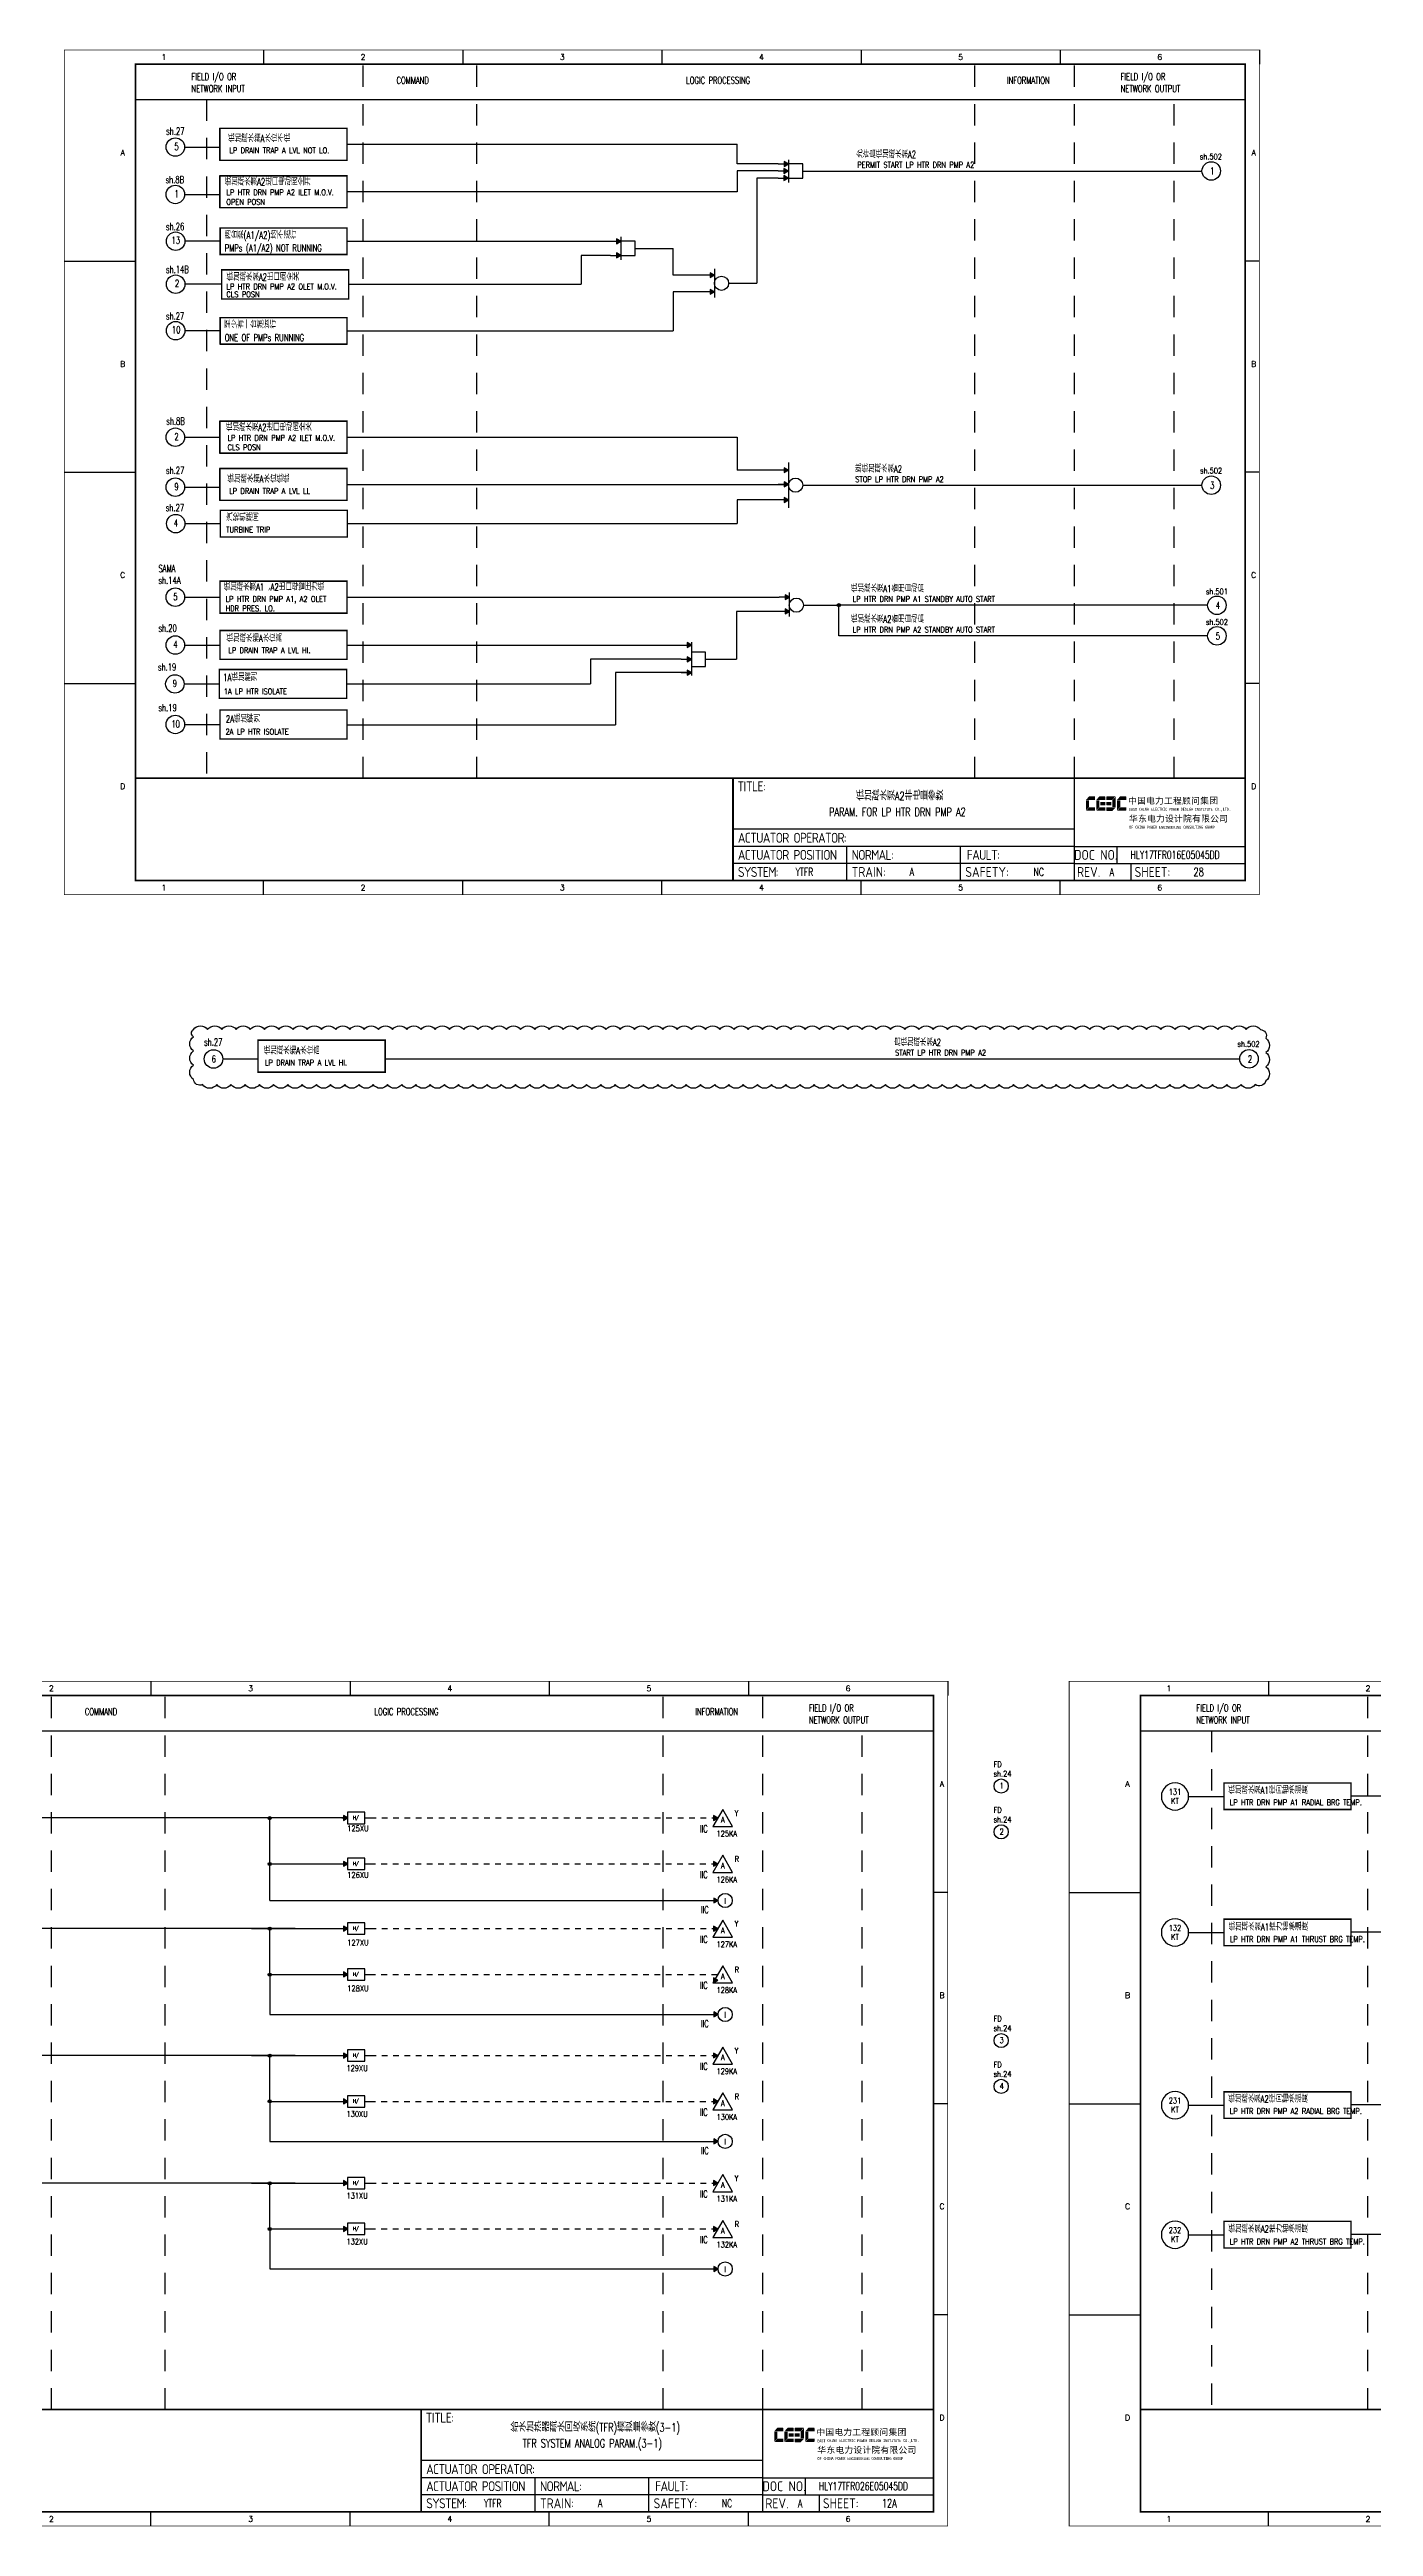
# Model space of a CAD drawing. Header units: millimetres. Extents: x 5560 to 16471, y 4607 to 8234.
# Drawn here: x 10248 to 10714, y 6202 to 7073 of the extents above; entities that cross this region are included whole.
import ezdxf
from ezdxf.enums import TextEntityAlignment as Align

# ---------------------------------------------------------------- set-up
doc = ezdxf.new("R2010")
doc.units = ezdxf.units.MM
for name, pattern in [('D2', [6, 2, -2, 2]), ('DASHED', [0.75, 0.5, -0.25]), ('JIS_02_0.7', [1.35, 0.75, -0.6])]:
    doc.linetypes.add(name, pattern=pattern)
for name, color, linetype in [('BLOCK', 7, 'Continuous'), ('BORDER', 1, 'Continuous'), ('INSTRUMENT', 4, 'Continuous'), ('MLINE', 6, 'Continuous'), ('TITLE', 1, 'Continuous'), ('TK', 7, 'Continuous'), ('图框_外框线', 7, 'Continuous'), ('图框_标题栏文字', 6, 'Continuous')]:
    doc.layers.add(name, color=color, linetype=linetype)
doc.styles.add('DANIEL', font='COMPLEX', dxfattribs={"width": 0.7, "bigfont": 'GVFS'})
doc.styles.add('ecepdi', font='simhei.ttf', dxfattribs={"width": 0.9})
doc.styles.get("Standard").update_dxf_attribs({"font": 'romans.shx', "width": 0.7, "bigfont": '@0hztxta.shx'})
doc.styles.add('工程字', font='gbenor.shx', dxfattribs={"bigfont": 'gbcbig.shx'})

# ---------------------------------------------------------------- blocks, each defined once
blk = doc.blocks.new('大于')
at = {"layer": 'BORDER'}
blk.add_hatch(color=256, dxfattribs=at).paths.add_polyline_path([(2178.99, 3748.47), (2177.49, 3749.34), (2177.49, 3747.6)])
for p, q in [((2176.99, 3748.47), (2178.99, 3748.47)), ((2184.99, 3748.47), (2186.99, 3748.47))]:
    blk.add_line(p, q, dxfattribs=at)
for points in [[(2178.99, 3748.47), (2177.49, 3749.34), (2177.49, 3747.6)], [(2184.99, 3750.47), (2178.99, 3750.47), (2178.99, 3746.47), (2184.99, 3746.47)]]:
    blk.add_lwpolyline(points, close=True, dxfattribs=at)
at = {"layer": 'BORDER', "style": 'DANIEL', "width": 0.8}
blk.add_text('H/', height=1.2, dxfattribs=at).set_placement((2181.94, 3748.51), align=Align.MIDDLE)
blk = doc.blocks.new('INS00')
at = {"layer": 'INSTRUMENT', "color": 0}
blk.add_lwpolyline([(6, 0, 1), (-6, 0, 1)], format="xyb", close=True, dxfattribs=at)
at = {"layer": 'INSTRUMENT', "flags": 1}
for tag, p in [('INSNAM', (0, 9)), ('INSDGN', (0, -9)), ('INSSUP', (0, -15)), ('INSMAN', (0, -18)), ('INSREM', (0, -21)), ('INSTYP', (0, -12))]:
    blk.add_attdef(tag, text='', height=3, dxfattribs=at).set_placement(p, align=Align.TOP_CENTER)
at = {"layer": 'INSTRUMENT', "width": 0.7}
for tag, p in [('INSIDE', (0, 2)), ('INSSYS', (0, -2))]:
    blk.add_attdef(tag, text='', height=2.5, dxfattribs=at).set_placement(p, align=Align.MIDDLE)
for tag, p in [('INSHH', (6, 3.5)), ('INSL', (6, -3)), ('INSLL', (6, -6))]:
    blk.add_attdef(tag, p, '', height=2.5, dxfattribs=at)
at = {"layer": 'INSTRUMENT', "linetype": 'DASHED', "width": 0.7}
blk.add_attdef('INSH', (6, 0.5), '', height=2.5, dxfattribs=at)
blk = doc.blocks.new('A$C32746FDE')
at = {"layer": 'BORDER'}
for points in [[(-7, 2.83), (-8.5, 3.7), (-8.5, 1.97)], [(-7, -2.17), (-8.5, -1.3), (-8.5, -3.03)]]:
    blk.add_hatch(color=256, dxfattribs=at).paths.add_polyline_path(points)
for p, q in [((-7, 2.83), (-10.59, 2.83)), ((-7, 4.44), (-7, -3.92)), ((-2, 0), (0, 0)), ((-7, -2.17), (-10.59, -2.17))]:
    blk.add_line(p, q, dxfattribs=at)
for points in [[(-7, 2.83), (-8.5, 3.7), (-8.5, 1.97)], [(-7, -2.17), (-8.5, -1.3), (-8.5, -3.03)]]:
    blk.add_lwpolyline(points, close=True, dxfattribs=at)
blk.add_circle((-4.5, 0), 2.5, dxfattribs=at)
blk = doc.blocks.new('A$C1E0003F3')
h = blk.add_hatch(color=152)
edge = h.paths.add_edge_path()
edge.add_ellipse((5.15, 4.41), major_axis=(0, 0.211), ratio=0.769231, start_angle=-90, end_angle=0)
edge.add_line((5.15, 4.62), (3.22, 4.62))
edge.add_line((3.22, 4.62), (2.09, 3.35))
edge.add_line((2.09, 3.35), (5.32, 3.35))
edge.add_line((5.32, 3.35), (5.32, 4.41))
h.paths.add_polyline_path([(3.22, 3.23), (2.09, 3.23), (2.09, -0.36), (3.22, 0.91)])
edge = h.paths.add_edge_path()
edge.add_line((5.32, 0.81), (3.27, 0.81))
edge.add_line((3.27, 0.81), (2.13, -0.46))
edge.add_line((2.13, -0.46), (5.15, -0.46))
edge.add_ellipse((5.15, -0.25), major_axis=(0, 0.211), ratio=0.769231, start_angle=180, end_angle=270)
edge.add_line((5.32, -0.25), (5.32, 0.81))
h = blk.add_hatch(color=152)
edge = h.paths.add_edge_path()
edge.add_ellipse((8.78, 4.41), major_axis=(0, 0.211), ratio=0.769231, start_angle=-90, end_angle=0)
edge.add_line((8.78, 4.62), (6.84, 4.62))
edge.add_line((6.84, 4.62), (5.71, 3.35))
edge.add_line((5.71, 3.35), (8.94, 3.35))
edge.add_line((8.94, 3.35), (8.94, 4.41))
h.paths.add_polyline_path([(6.84, 3.23), (5.71, 3.23), (5.71, -0.36), (6.84, 0.91)])
edge = h.paths.add_edge_path()
edge.add_ellipse((8.78, 2.49), major_axis=(0, 0.211), ratio=0.769231, start_angle=-90, end_angle=0)
edge.add_line((8.78, 2.7), (7.22, 2.7))
edge.add_line((7.22, 2.7), (7.22, 1.44))
edge.add_line((7.22, 1.44), (8.78, 1.44))
edge.add_ellipse((8.78, 1.65), major_axis=(0, 0.211), ratio=0.769231, start_angle=180, end_angle=270)
edge.add_line((8.94, 1.65), (8.94, 2.49))
edge = h.paths.add_edge_path()
edge.add_line((8.94, 0.81), (6.89, 0.81))
edge.add_line((6.89, 0.81), (5.75, -0.46))
edge.add_line((5.75, -0.46), (8.78, -0.46))
edge.add_ellipse((8.78, -0.25), major_axis=(0, 0.211), ratio=0.769231, start_angle=180, end_angle=270)
edge.add_line((8.94, -0.25), (8.94, 0.81))
h = blk.add_hatch(color=1)
edge = h.paths.add_edge_path()
edge.add_line((12.48, 4.62), (9.46, 4.62))
edge.add_ellipse((9.46, 4.41), major_axis=(0, 0.211), ratio=0.769231, start_angle=0, end_angle=90)
edge.add_line((9.3, 4.41), (9.3, 3.35))
edge.add_line((9.3, 3.35), (11.35, 3.35))
edge.add_line((11.35, 3.35), (12.48, 4.62))
h.paths.add_polyline_path([(12.57, 4.56), (11.38, 3.23), (11.38, 0.93), (12.57, 0.93)])
edge = h.paths.add_edge_path()
edge.add_line((11.03, 2.7), (9.46, 2.7))
edge.add_ellipse((9.46, 2.49), major_axis=(0, 0.211), ratio=0.769231, start_angle=0, end_angle=90)
edge.add_line((9.3, 2.49), (9.3, 1.65))
edge.add_ellipse((9.46, 1.65), major_axis=(0, 0.211), ratio=0.769231, start_angle=90, end_angle=180)
edge.add_line((9.46, 1.44), (11.03, 1.44))
edge.add_line((11.03, 1.44), (11.03, 2.7))
h = blk.add_hatch(color=1)
edge = h.paths.add_edge_path()
edge.add_line((12.58, 0.79), (9.3, 0.79))
edge.add_line((9.3, 0.79), (9.3, -0.27))
edge.add_ellipse((9.46, -0.27), major_axis=(0, 0.211), ratio=0.769231, start_angle=90, end_angle=180)
edge.add_line((9.46, -0.48), (11.43, -0.48))
edge.add_line((11.43, -0.48), (12.58, 0.79))
h = blk.add_hatch(color=152)
edge = h.paths.add_edge_path()
edge.add_ellipse((16.11, 4.41), major_axis=(0, 0.211), ratio=0.769231, start_angle=-90, end_angle=0)
edge.add_line((16.11, 4.62), (14.14, 4.62))
edge.add_line((14.14, 4.62), (13, 3.35))
edge.add_line((13, 3.35), (16.27, 3.35))
edge.add_line((16.27, 3.35), (16.27, 4.41))
h.paths.add_polyline_path([(14.14, 3.23), (13, 3.23), (13, -0.36), (14.14, 0.91)])
edge = h.paths.add_edge_path()
edge.add_line((16.27, 0.81), (14.18, 0.81))
edge.add_line((14.18, 0.81), (13.04, -0.46))
edge.add_line((13.04, -0.46), (16.03, -0.46))
edge.add_ellipse((16.03, -0.15), major_axis=(0, 0.316), ratio=0.769231, start_angle=180, end_angle=270)
edge.add_line((16.27, -0.15), (16.27, 0.81))
at = {"layer": 'TITLE', "color": 7, "style": 'ecepdi'}
for s, p in [('中', (16.92, 1.94)), ('国', (20.09, 2)), ('电', (23.25, 1.99)), ('力', (26.39, 1.96)), ('工', (29.53, 1.95)), ('程', (32.71, 1.98)), ('顾', (35.9, 1.98)), ('问', (39.09, 1.94)), ('集', (42.26, 1.98)), ('团', (45.42, 2.01)), ('华', (17.24, -4.31)), ('东', (20.45, -4.29)), ('电', (23.62, -4.35)), ('力', (26.75, -4.32)), ('设', (29.92, -4.3)), ('计', (33.05, -4.31)), ('院', (36.26, -4.29)), ('有', (39.41, -4.29)), ('限', (42.57, -4.32)), ('公', (45.78, -4.38)), ('司', (48.91, -4.35))]:
    blk.add_text(s, height=2.2, dxfattribs=at).set_placement(p)
at = {"layer": 'TITLE', "color": 7, "style": 'ecepdi', "width": 0.975}
for s, p in [('E', (17.58, 0.02)), ('A', (18.29, 0.03)), ('S', (19, 0.03)), ('T', (19.7, 0.03)), ('C', (21.1, 0.09)), ('H', (21.77, 0.09)), ('I', (22.46, 0.09)), ('N', (23.17, 0.1)), ('A', (23.86, 0.1)), ('E', (25.35, 0.09)), ('L', (26.05, 0.11)), ('E', (26.76, 0.1)), ('C', (27.46, 0.12)), ('T', (28.18, 0.11)), ('R', (28.87, 0.1)), ('I', (29.57, 0.11)), ('C', (30.28, 0.1)), ('P', (31.64, 0.09)), ('O', (32.32, 0.08)), ('W', (33.03, 0.08)), ('E', (33.72, 0.08)), ('R', (34.42, 0.09)), ('D', (35.81, 0.1)), ('E', (36.52, 0.1)), ('S', (37.2, 0.1)), ('I', (37.91, 0.09)), ('G', (38.68, 0.11)), ('N', (39.38, 0.09)), ('I', (40.72, 0.07)), ('N', (41.43, 0.08)), ('S', (42.14, 0.08)), ('T', (42.83, 0.08)), ('I', (43.52, 0.09)), ('T', (44.22, 0.07)), ('U', (44.93, 0.07)), ('T', (45.63, 0.08)), ('E', (46.34, 0.09)), ('C', (47.76, 0.11)), ('O', (48.48, 0.1)), ('L', (50.56, 0.1)), ('T', (51.27, 0.1)), ('D', (51.96, 0.1)), ('O', (17.67, -6.18)), ('OF', (18.01, -6.2)), ('F', (18.37, -6.2)), ('C', (19.8, -6.19)), ('H', (20.47, -6.19)), ('I', (21.15, -6.19)), ('N', (21.87, -6.18)), ('A', (22.56, -6.18)), ('P', (23.98, -6.2)), ('O', (24.66, -6.21)), ('W', (25.36, -6.21)), ('E', (26.06, -6.21)), ('R', (26.75, -6.2)), ('E', (28.19, -6.24)), ('N', (28.91, -6.27)), ('G', (29.62, -6.26)), ('I', (30.32, -6.27)), ('N', (31.02, -6.27)), ('E', (31.7, -6.28)), ('E', (32.41, -6.27)), ('R', (33.1, -6.24)), ('I', (33.81, -6.24)), ('N', (34.51, -6.26)), ('G', (35.2, -6.24)), ('C', (36.61, -6.19)), ('O', (37.3, -6.21)), ('N', (38, -6.2)), ('S', (38.71, -6.21)), ('U', (39.41, -6.18)), ('L', (40.11, -6.18)), ('T', (40.81, -6.19)), ('I', (41.51, -6.21)), ('N', (42.2, -6.21)), ('G', (42.91, -6.17)), ('G', (44.29, -6.2)), ('R', (45, -6.21)), ('O', (45.69, -6.22)), ('U', (46.39, -6.2)), ('P', (47.1, -6.23)), ('.', (49.23, 0.1)), (',', (49.87, 0.1)), ('.', (52.72, 0.11))]:
    blk.add_text(s, height=1, dxfattribs=at).set_placement(p, align=Align.MIDDLE_CENTER)
blk = doc.blocks.new('A$C57484896')
for p, q in [((70, 297), (70, 292)), ((140, 297), (140, 292)), ((210, 297), (210, 292)), ((280, 297), (280, 292)), ((350, 297), (350, 292)), ((420, 297), (420, 292)), ((0, 222.75), (25, 222.75)), ((420, 222.75), (415, 222.75)), ((0, 148.5), (25, 148.5)), ((420, 148.5), (415, 148.5)), ((0, 74.25), (25, 74.25)), ((420, 74.25), (415, 74.25)), ((70, 0), (70, 5)), ((140, 0), (140, 5)), ((210, 0), (210, 5)), ((280, 0), (280, 5)), ((350, 0), (350, 5))]:
    blk.add_line(p, q)
at = {"layer": 'MLINE', "linetype": 'JIS_02_0.7', "ltscale": 10}
for p, q in [((105, 41), (105, 292)), ((145, 41), (145, 292)), ((320, 41), (320, 292)), ((355, 41), (355, 292)), ((50, 279.56), (50, 41)), ((390, 41), (390, 279.56))]:
    blk.add_line(p, q, dxfattribs=at)
at = {"layer": 'MLINE'}
blk.add_line((25, 279.56), (415, 279.56), dxfattribs=at)
at = {"layer": '图框_外框线'}
for p, q in [((355, 5), (355, 41)), ((355, 23), (235, 23)), ((355, 17), (235, 17)), ((355, 11), (235, 11)), ((355, 11), (235, 11)), ((275, 11), (275, 17)), ((275, 5), (275, 11)), ((315, 11), (315, 17)), ((315, 5), (315, 11)), ((355, 17), (415, 17)), ((355, 11), (415, 11)), ((370, 11), (370, 17)), ((375, 5), (375, 11))]:
    blk.add_line(p, q, dxfattribs=at)
for points, const_width in [([(0, 0), (420, 0), (420, 297), (0, 297)], 0.3), ([(25, 5), (415, 5), (415, 292), (25, 292)], 0.6)]:
    blk.add_lwpolyline(points, close=True, dxfattribs=dict(at, const_width=const_width))
at = {"layer": '图框_外框线', "const_width": 0.6}
blk.add_lwpolyline([(235, 41), (25, 41)], dxfattribs=at)
at = {"layer": '图框_外框线'}
blk.add_lwpolyline([(415, 41, 0.6, 0.6, 0), (235, 41, 0.6, 0.6, 0), (235, 5, 0, 0, 0)], format="xyseb", dxfattribs=at)
blk.add_blockref('A$C1E0003F3', (356.94, 29.95))
at = {"layer": 'MLINE', "char_height": 2.5, "width": 31.8959, "attachment_point": 1}
for s, insert in [('FIELD I/O OR', (44.67, 288.89)), ('COMMAND', (116.74, 287.58)), ('LOGIC PROCESSING', (218.52, 287.58)), ('INFORMATION', (331.25, 287.58)), ('FIELD I/O OR', (371.22, 288.89)), ('NETWORK INPUT', (44.67, 284.64)), ('NETWORK OUTPUT', (371.22, 284.64))]:
    blk.add_mtext(s, dxfattribs=dict(at, insert=insert))
at = {"layer": 'TK', "color": 3}
for s, p in [('1', (35, 294.5)), ('2', (105, 294.5)), ('3', (175, 294.5)), ('4', (245, 294.5)), ('5', (315, 294.5)), ('6', (385, 294.5)), ('1', (35, 2.5)), ('2', (105, 2.5)), ('3', (175, 2.5)), ('4', (245, 2.5)), ('5', (315, 2.5)), ('6', (385, 2.5))]:
    blk.add_text(s, height=2, dxfattribs=at).set_placement(p, align=Align.MIDDLE)
for s, p in [('A', (20.5, 259.88)), ('A', (418, 259.88)), ('B', (20.5, 185.62)), ('B', (418, 185.62)), ('C', (20.5, 111.38)), ('C', (418, 111.38)), ('D', (20.5, 37.12)), ('D', (418, 37.12))]:
    blk.add_text(s, height=2, dxfattribs=at).set_placement(p, align=Align.CENTER)
at = {"layer": '图框_标题栏文字', "char_height": 3.5, "style": '工程字'}
for s, insert, width, attachment_point in [('{\\T0.9; TITLE:}', (234.86, 38.09), 14.2249, 4), ('{\\T0.9; ACTUATOR OPERATOR:}', (235, 20), 40, 4), ('{\\T0.9; ACTUATOR POSITION}', (235, 14), 45, 4), ('{\\T0.9; SYSTEM:}', (235, 8), 17.9526, 4), ('{\\T0.9; }TRAIN: ', (275, 8), 17.6638, 4), ('{\\T0.9; NORMAL:}', (275, 14), 18.2557, 4), ('SAFETY:', (324.3, 8), 22.3993, 5), ('{\\T0.9; FAULT:}', (315.44, 14), 15, 4), ('DOC NO.', (362.5, 14), 15, 5), ('REV.', (360, 8), 10, 5), ('SHEET:', (382.42, 8), 20, 5)]:
    blk.add_mtext(s, dxfattribs=dict(at, insert=insert, width=width, attachment_point=attachment_point))

msp = doc.modelspace()

# ---------------------------------------------------------------- hatches: boundary and pattern name
h = msp.add_hatch(color=256)
edge = h.paths.add_edge_path()
edge.add_arc((10525.81, 6877.72), 0.55, 0, 360)
h = msp.add_hatch(color=0)
edge = h.paths.add_edge_path()
edge.add_arc((10325.81, 6451.27), 0.55, 0, 360)
for points in [[(10483.26, 6451.31), (10481.76, 6452.18), (10481.76, 6450.45)], [(10483.26, 6435.2), (10481.76, 6436.06), (10481.76, 6434.33)], [(10483.36, 6422.31), (10481.86, 6423.17), (10481.86, 6421.44)], [(10483.26, 6412.41), (10481.76, 6413.28), (10481.76, 6411.55)], [(10483.26, 6394.26), (10481.76, 6395.12), (10481.76, 6393.39)], [(10483.36, 6382.23), (10481.86, 6383.1), (10481.86, 6381.36)], [(10483.26, 6367.79), (10481.76, 6368.66), (10481.76, 6366.93)], [(10483.26, 6351.68), (10481.76, 6352.54), (10481.76, 6350.81)], [(10483.36, 6337.61), (10481.86, 6338.47), (10481.86, 6336.74)], [(10483.26, 6322.93), (10481.76, 6323.8), (10481.76, 6322.07)], [(10483.26, 6306.82), (10481.76, 6307.68), (10481.76, 6305.95)], [(10483.36, 6292.75), (10481.86, 6293.62), (10481.86, 6291.88)]]:
    msp.add_hatch(color=256).paths.add_polyline_path(points)
h = msp.add_hatch(color=0)
edge = h.paths.add_edge_path()
edge.add_arc((10325.81, 6435.15), 0.55, 0, 360)
h = msp.add_hatch(color=0)
edge = h.paths.add_edge_path()
edge.add_arc((10325.81, 6412.37), 0.55, 0, 360)
h = msp.add_hatch(color=0)
edge = h.paths.add_edge_path()
edge.add_arc((10325.81, 6396.25), 0.55, 0, 360)
h = msp.add_hatch(color=0)
edge = h.paths.add_edge_path()
edge.add_arc((10325.81, 6367.75), 0.55, 0, 360)
h = msp.add_hatch(color=0)
edge = h.paths.add_edge_path()
edge.add_arc((10325.81, 6351.68), 0.55, 0, 360)
h = msp.add_hatch(color=0)
edge = h.paths.add_edge_path()
edge.add_arc((10325.81, 6322.89), 0.55, 0, 360)
h = msp.add_hatch(color=0)
edge = h.paths.add_edge_path()
edge.add_arc((10325.81, 6306.82), 0.55, 0, 360)
at = {"layer": 'BORDER'}
for points in [[(10508.04, 7030.39), (10506.54, 7031.25), (10506.54, 7029.52)], [(10508.04, 7027.89), (10506.54, 7028.75), (10506.54, 7027.02)], [(10508.11, 7032.85), (10506.61, 7033.72), (10506.61, 7031.98)], [(10449.21, 7005.68), (10447.71, 7006.55), (10447.71, 7004.81)], [(10449.21, 7000.68), (10447.71, 7001.55), (10447.71, 6999.81)], [(10482.07, 6993.76), (10480.57, 6994.62), (10480.57, 6992.89)], [(10482.07, 6987.88), (10480.57, 6988.75), (10480.57, 6987.02)], [(10508.11, 6925.19), (10506.61, 6926.06), (10506.61, 6924.32)], [(10508.11, 6920.19), (10506.61, 6921.06), (10506.61, 6919.32)], [(10508.11, 6914.73), (10506.61, 6915.6), (10506.61, 6913.87)], [(10473.98, 6863.72), (10472.48, 6864.59), (10472.48, 6862.86)], [(10473.98, 6858.72), (10472.48, 6859.59), (10472.48, 6857.86)], [(10473.98, 6854.01), (10472.48, 6854.87), (10472.48, 6853.14)]]:
    msp.add_hatch(color=256, dxfattribs=at).paths.add_polyline_path(points)

# ---------------------------------------------------------------- linework, layer by layer
for p, q in [((10308.3, 7045.39), (10352.98, 7045.39)), ((10308.3, 7034.12), (10308.3, 7045.39)), ((10352.98, 7034.12), (10352.98, 7045.39)), ((10295.91, 7038.79), (10308.3, 7038.79)), ((10352.98, 7039.76), (10490.03, 7039.76)), ((10490.03, 7032.85), (10490.03, 7039.76)), ((10352.98, 7034.12), (10308.3, 7034.12)), ((10308.3, 7028.73), (10352.98, 7028.73)), ((10308.3, 7017.46), (10308.3, 7028.73)), ((10352.98, 7017.46), (10352.98, 7028.73)), ((10504.52, 7032.85), (10490.03, 7032.85)), ((10490.03, 7030.39), (10490.03, 7023.06)), ((10504.45, 7030.39), (10490.03, 7030.39)), ((10496.98, 7027.89), (10496.98, 6990.89)), ((10504.45, 7027.89), (10496.98, 7027.89)), ((10515.11, 7030.35), (10653.45, 7030.35)), ((10295.91, 7022.13), (10308.3, 7022.13)), ((10490.03, 7023.06), (10352.98, 7023.06)), ((10352.98, 7017.46), (10308.3, 7017.46)), ((10308.38, 7005.68), (10295.97, 7005.68)), ((10352.99, 7005.68), (10447.41, 7005.68)), ((10455.21, 7003.18), (10467.58, 7003.18)), ((10467.58, 6993.76), (10467.58, 7003.18)), ((10352.99, 7000.93), (10308.38, 7000.93)), ((10308.92, 6995.67), (10353.53, 6995.67)), ((10445.61, 7000.68), (10435.21, 7000.68)), ((10435.21, 7000.68), (10435.21, 6990.53)), ((10472.55, 6993.76), (10467.58, 6993.76)), ((10308.92, 6990.53), (10295.97, 6990.53)), ((10353.53, 6990.53), (10435.21, 6990.53)), ((10472.55, 6987.88), (10467.58, 6987.88)), ((10467.58, 6987.88), (10467.58, 6974.18)), ((10489.07, 6990.89), (10496.98, 6990.89)), ((10308.38, 6974.18), (10295.97, 6974.18)), ((10352.99, 6969.42), (10308.38, 6969.42)), ((10352.99, 6974.18), (10467.58, 6974.18)), ((10308.3, 6942.41), (10352.98, 6942.41)), ((10308.3, 6931.13), (10308.3, 6942.41)), ((10295.91, 6936.77), (10308.3, 6936.77)), ((10352.98, 6936.77), (10490.06, 6936.77)), ((10490.06, 6936.77), (10490.06, 6925.19)), ((10352.98, 6931.13), (10308.3, 6931.13)), ((10308.3, 6925.83), (10352.98, 6925.83)), ((10308.3, 6914.55), (10308.3, 6925.83)), ((10504.52, 6925.19), (10490.06, 6925.19)), ((10295.91, 6919.22), (10308.3, 6919.22)), ((10352.98, 6920.19), (10508.11, 6920.19)), ((10504.52, 6914.73), (10490.06, 6914.73)), ((10490.06, 6914.73), (10490.06, 6906.39)), ((10514.68, 6919.93), (10653.45, 6919.93)), ((10296.03, 6906.39), (10308.43, 6906.39)), ((10352.98, 6914.55), (10308.3, 6914.55)), ((10353.11, 6906.39), (10490.06, 6906.39)), ((10295.91, 6880.54), (10308.3, 6880.54)), ((10308.3, 6886.18), (10352.98, 6886.18)), ((10352.98, 6880.54), (10504.9, 6880.54)), ((10352.98, 6874.91), (10308.3, 6874.91)), ((10504.9, 6875.54), (10489.82, 6875.54)), ((10489.82, 6875.54), (10489.82, 6858.72)), ((10515.4, 6877.71), (10525.8, 6877.71)), ((10525.8, 6866.98), (10525.8, 6877.71)), ((10604.66, 6877.71), (10525.8, 6877.71)), ((10655.43, 6877.71), (10562.38, 6877.71)), ((10295.91, 6863.72), (10308.3, 6863.72)), ((10352.98, 6863.72), (10472.48, 6863.72)), ((10604.66, 6866.98), (10525.8, 6866.98)), ((10655.43, 6866.98), (10562.38, 6866.98)), ((10470.39, 6858.72), (10438.56, 6858.72)), ((10438.56, 6858.72), (10438.56, 6850.03)), ((10472.19, 6854.01), (10447.34, 6854.01)), ((10447.34, 6854.01), (10447.34, 6835.67)), ((10480.98, 6858.72), (10489.82, 6858.72)), ((10295.73, 6850.03), (10308.13, 6850.03)), ((10352.81, 6850.03), (10438.56, 6850.03)), ((10295.91, 6835.78), (10308.3, 6835.78)), ((10352.98, 6835.67), (10447.34, 6835.67)), ((10321.7, 6724.78), (10366.38, 6724.78)), ((10321.7, 6713.5), (10321.7, 6724.78)), ((10309.3, 6718.17), (10321.7, 6718.17)), ((10366.38, 6718.17), (10666.73, 6718.17)), ((10366.38, 6713.5), (10321.7, 6713.5)), ((10325.81, 6422.31), (10481.86, 6422.31)), ((10325.81, 6396.3), (10325.81, 6382.23)), ((10325.81, 6382.23), (10481.86, 6382.23)), ((10325.81, 6351.68), (10325.81, 6337.61)), ((10325.81, 6337.61), (10481.86, 6337.61)), ((10325.81, 6306.82), (10325.81, 6292.75)), ((10325.81, 6292.75), (10481.86, 6292.75))]:
    msp.add_line(p, q)
at = {"color": 0}
for p, q in [((10705.85, 6454.24), (10705.85, 6463.58)), ((10648.77, 6458.91), (10661.17, 6458.91)), ((10705.85, 6454.24), (10661.17, 6454.24)), ((10811.15, 6459), (10705.85, 6459)), ((10351.68, 6451.31), (10243.12, 6451.31)), ((10325.81, 6422.31), (10325.81, 6451.31)), ((10325.81, 6435.2), (10335.81, 6435.2)), ((10335.81, 6435.2), (10351.18, 6435.2)), ((10334.7, 6412.41), (10243.12, 6412.41)), ((10319.42, 6412.41), (10351.18, 6412.41)), ((10325.81, 6396.3), (10325.81, 6412.41)), ((10648.77, 6411.08), (10661.17, 6411.08)), ((10705.85, 6406.41), (10705.85, 6415.75)), ((10778.65, 6411.17), (10705.85, 6411.17)), ((10705.85, 6406.41), (10661.17, 6406.41)), ((10325.81, 6396.3), (10335.81, 6396.3)), ((10335.81, 6396.3), (10351.18, 6396.3)), ((10334.7, 6367.79), (10243.12, 6367.79)), ((10319.42, 6367.79), (10351.18, 6367.79)), ((10325.81, 6351.68), (10325.81, 6367.79)), ((10325.81, 6351.68), (10335.81, 6351.68)), ((10335.81, 6351.68), (10351.18, 6351.68)), ((10648.77, 6350.37), (10661.17, 6350.37)), ((10705.85, 6345.7), (10705.85, 6355.04)), ((10811.15, 6350.46), (10705.85, 6350.46)), ((10705.85, 6345.7), (10661.17, 6345.7)), ((10334.7, 6322.93), (10243.12, 6322.93)), ((10319.42, 6322.93), (10351.18, 6322.93)), ((10325.81, 6306.82), (10325.81, 6322.93)), ((10325.81, 6306.82), (10335.81, 6306.82)), ((10335.81, 6306.82), (10351.18, 6306.82)), ((10705.85, 6300.12), (10705.85, 6309.46)), ((10648.77, 6304.79), (10661.17, 6304.79)), ((10705.85, 6300.12), (10661.17, 6300.12)), ((10778.65, 6304.88), (10705.85, 6304.88))]:
    msp.add_line(p, q, dxfattribs=at)
at = {"color": 0, "linetype": 'D2'}
for p, q in [((10361.18, 6451.31), (10483.26, 6451.31)), ((10361.02, 6435.2), (10483.26, 6435.2)), ((10361.18, 6412.41), (10483.26, 6412.41)), ((10361.02, 6396.3), (10483.26, 6396.3)), ((10361.18, 6367.79), (10483.26, 6367.79)), ((10361.02, 6351.68), (10483.26, 6351.68)), ((10361.18, 6322.93), (10483.26, 6322.93)), ((10361.02, 6306.82), (10483.26, 6306.82))]:
    msp.add_line(p, q, dxfattribs=at)
at = {"const_width": 0.5}
for points in [[(10308.3, 7045.39), (10352.98, 7045.39), (10352.98, 7034.12), (10308.3, 7034.12), (10308.3, 7045.39)], [(10308.3, 7028.73), (10352.98, 7028.73), (10352.98, 7017.46), (10308.3, 7017.46), (10308.3, 7028.73)], [(10308.38, 7010.35), (10352.99, 7010.35), (10352.99, 7001.01), (10308.38, 7001.01), (10308.38, 7010.35)], [(10308.92, 6995.67), (10353.53, 6995.67), (10353.53, 6985.39), (10308.92, 6985.39), (10308.92, 6995.67)], [(10308.38, 6978.85), (10352.99, 6978.85), (10352.99, 6969.51), (10308.38, 6969.51), (10308.38, 6978.85)], [(10308.3, 6942.41), (10352.98, 6942.41), (10352.98, 6931.13), (10308.3, 6931.13), (10308.3, 6942.41)], [(10308.3, 6925.83), (10352.98, 6925.83), (10352.98, 6914.55), (10308.3, 6914.55), (10308.3, 6925.83)], [(10308.43, 6911.06), (10353.11, 6911.06), (10353.11, 6901.72), (10308.43, 6901.72), (10308.43, 6911.06)], [(10308.3, 6886.18), (10352.98, 6886.18), (10352.98, 6874.91), (10308.3, 6874.91), (10308.3, 6886.18)], [(10308.3, 6868.81), (10352.98, 6868.81), (10352.98, 6858.64), (10308.3, 6858.64), (10308.3, 6868.81)], [(10308.13, 6855.12), (10352.81, 6855.12), (10352.81, 6844.94), (10308.13, 6844.94), (10308.13, 6855.12)], [(10308.3, 6840.87), (10352.98, 6840.87), (10352.98, 6830.69), (10308.3, 6830.69), (10308.3, 6840.87)], [(10321.7, 6724.78), (10366.38, 6724.78), (10366.38, 6713.5), (10321.7, 6713.5), (10321.7, 6724.78)]]:
    msp.add_lwpolyline(points, dxfattribs=at)
msp.add_lwpolyline([(10298.98, 6728.53, -0.520567), (10303.98, 6728.53, -0.520567), (10308.98, 6728.53, -0.520567), (10313.98, 6728.53, -0.520567), (10318.98, 6728.53, -0.520567), (10323.98, 6728.53, -0.520567), (10328.98, 6728.53, -0.520567), (10333.98, 6728.53, -0.520567), (10338.98, 6728.53, -0.520567), (10343.98, 6728.53, -0.520567), (10348.98, 6728.53, -0.520567), (10353.98, 6728.53, -0.520567), (10358.98, 6728.53, -0.520567), (10363.98, 6728.53, -0.520567), (10368.98, 6728.53, -0.520567), (10373.98, 6728.53, -0.520567), (10378.98, 6728.53, -0.520567), (10383.98, 6728.53, -0.520567), (10388.98, 6728.53, -0.520567), (10393.98, 6728.53, -0.520567), (10398.98, 6728.53, -0.520567), (10403.98, 6728.53, -0.520567), (10408.98, 6728.53, -0.520567), (10413.98, 6728.53, -0.520567), (10418.98, 6728.53, -0.520567), (10423.98, 6728.53, -0.520567), (10428.98, 6728.53, -0.520567), (10433.98, 6728.53, -0.520567), (10438.98, 6728.53, -0.520567), (10443.98, 6728.53, -0.520567), (10448.98, 6728.53, -0.520567), (10453.98, 6728.53, -0.520567), (10458.98, 6728.53, -0.520567), (10463.98, 6728.53, -0.520567), (10468.98, 6728.53, -0.520567), (10473.98, 6728.53, -0.520567), (10478.98, 6728.53, -0.520567), (10483.98, 6728.53, -0.520567), (10488.98, 6728.53, -0.520567), (10493.98, 6728.53, -0.520567), (10498.98, 6728.53, -0.520567), (10503.98, 6728.53, -0.520567), (10508.98, 6728.53, -0.520567), (10513.98, 6728.53, -0.520567), (10518.98, 6728.53, -0.520567), (10523.98, 6728.53, -0.520567), (10528.98, 6728.53, -0.520567), (10533.98, 6728.53, -0.520567), (10538.98, 6728.53, -0.520567), (10543.98, 6728.53, -0.520567), (10548.98, 6728.53, -0.520567), (10553.98, 6728.53, -0.520567), (10558.98, 6728.53, -0.520567), (10563.98, 6728.53, -0.520567), (10568.98, 6728.53, -0.520567), (10573.98, 6728.53, -0.520567), (10578.98, 6728.53, -0.520567), (10583.98, 6728.53, -0.520567), (10588.98, 6728.53, -0.520567), (10593.98, 6728.53, -0.520567), (10598.98, 6728.53, -0.520567), (10603.98, 6728.53, -0.520567), (10608.98, 6728.53, -0.520567), (10613.98, 6728.53, -0.520567), (10618.98, 6728.53, -0.520567), (10623.98, 6728.53, -0.520567), (10628.98, 6728.53, -0.520567), (10633.98, 6728.53, -0.520567), (10638.98, 6728.53, -0.520567), (10643.98, 6728.53, -0.520567), (10648.98, 6728.53, -0.520567), (10653.98, 6728.53, -0.520567), (10658.98, 6728.53, -0.520567), (10663.98, 6728.53, -0.520567), (10668.98, 6728.53, -0.520567), (10673.98, 6728.53, -0.520567), (10675.9, 6725.45, -0.520567), (10675.9, 6720.45, -0.520567), (10675.9, 6715.45, -0.520567), (10675.9, 6710.45, -0.520567), (10672.18, 6709.17, -0.520567), (10667.18, 6709.17, -0.520567), (10662.18, 6709.17, -0.520567), (10657.18, 6709.17, -0.520567), (10652.18, 6709.17, -0.520567), (10647.18, 6709.17, -0.520567), (10642.18, 6709.17, -0.520567), (10637.18, 6709.17, -0.520567), (10632.18, 6709.17, -0.520567), (10627.18, 6709.17, -0.520567), (10622.18, 6709.17, -0.520567), (10617.18, 6709.17, -0.520567), (10612.18, 6709.17, -0.520567), (10607.18, 6709.17, -0.520567), (10602.18, 6709.17, -0.520567), (10597.18, 6709.17, -0.520567), (10592.18, 6709.17, -0.520567), (10587.18, 6709.17, -0.520567), (10582.18, 6709.17, -0.520567), (10577.18, 6709.17, -0.520567), (10572.18, 6709.17, -0.520567), (10567.18, 6709.17, -0.520567), (10562.18, 6709.17, -0.520567), (10557.18, 6709.17, -0.520567), (10552.18, 6709.17, -0.520567), (10547.18, 6709.17, -0.520567), (10542.18, 6709.17, -0.520567), (10537.18, 6709.17, -0.520567), (10532.18, 6709.17, -0.520567), (10527.18, 6709.17, -0.520567), (10522.18, 6709.17, -0.520567), (10517.18, 6709.17, -0.520567), (10512.18, 6709.17, -0.520567), (10507.18, 6709.17, -0.520567), (10502.18, 6709.17, -0.520567), (10497.18, 6709.17, -0.520567), (10492.18, 6709.17, -0.520567), (10487.18, 6709.17, -0.520567), (10482.18, 6709.17, -0.520567), (10477.18, 6709.17, -0.520567), (10472.18, 6709.17, -0.520567), (10467.18, 6709.17, -0.520567), (10462.18, 6709.17, -0.520567), (10457.18, 6709.17, -0.520567), (10452.18, 6709.17, -0.520567), (10447.18, 6709.17, -0.520567), (10442.18, 6709.17, -0.520567), (10437.18, 6709.17, -0.520567), (10432.18, 6709.17, -0.520567), (10427.18, 6709.17, -0.520567), (10422.18, 6709.17, -0.520567), (10417.18, 6709.17, -0.520567), (10412.18, 6709.17, -0.520567), (10407.18, 6709.17, -0.520567), (10402.18, 6709.17, -0.520567), (10397.18, 6709.17, -0.520567), (10392.18, 6709.17, -0.520567), (10387.18, 6709.17, -0.520567), (10382.18, 6709.17, -0.520567), (10377.18, 6709.17, -0.520567), (10372.18, 6709.17, -0.520567), (10367.18, 6709.17, -0.520567), (10362.18, 6709.17, -0.520567), (10357.18, 6709.17, -0.520567), (10352.18, 6709.17, -0.520567), (10347.18, 6709.17, -0.520567), (10342.18, 6709.17, -0.520567), (10337.18, 6709.17, -0.520567), (10332.18, 6709.17, -0.520567), (10327.18, 6709.17, -0.520567), (10322.18, 6709.17, -0.520567), (10317.18, 6709.17, -0.520567), (10312.18, 6709.17, -0.520567), (10307.18, 6709.17, -0.520567), (10302.18, 6709.17, -0.520567), (10298.98, 6710.98, -0.520567), (10298.98, 6715.98, -0.520567), (10298.98, 6720.98, -0.520567), (10298.98, 6725.98, -0.520567)], format="xyb", close=True)
at = {"color": 0, "const_width": 0.5}
for points in [[(10661.17, 6463.58), (10705.85, 6463.58), (10705.85, 6454.24), (10661.17, 6454.24), (10661.17, 6463.58)], [(10661.17, 6415.75), (10705.85, 6415.75), (10705.85, 6406.41), (10661.17, 6406.41), (10661.17, 6415.75)], [(10661.17, 6355.04), (10705.85, 6355.04), (10705.85, 6345.7), (10661.17, 6345.7), (10661.17, 6355.04)], [(10661.17, 6309.46), (10705.85, 6309.46), (10705.85, 6300.12), (10661.17, 6300.12), (10661.17, 6309.46)]]:
    msp.add_lwpolyline(points, dxfattribs=at)
at = {"color": 1}
for points in [[(10488.46, 6448.31), (10485, 6454.31), (10481.53, 6448.31)], [(10488.46, 6432.2), (10485, 6438.2), (10481.53, 6432.2)], [(10488.46, 6409.41), (10485, 6415.41), (10481.53, 6409.41)], [(10488.46, 6393.3), (10485, 6399.3), (10481.53, 6393.3)], [(10488.46, 6364.79), (10485, 6370.79), (10481.53, 6364.79)], [(10488.46, 6348.68), (10485, 6354.68), (10481.53, 6348.68)], [(10488.46, 6319.93), (10485, 6325.93), (10481.53, 6319.93)], [(10488.46, 6303.82), (10485, 6309.82), (10481.53, 6303.82)]]:
    msp.add_lwpolyline(points, close=True, dxfattribs=at)
for points in [[(10483.26, 6451.31), (10481.76, 6452.18), (10481.76, 6450.45)], [(10483.26, 6435.2), (10481.76, 6436.06), (10481.76, 6434.33)], [(10483.36, 6422.31), (10481.86, 6423.17), (10481.86, 6421.44)], [(10483.26, 6412.41), (10481.76, 6413.28), (10481.76, 6411.55)], [(10483.26, 6394.26), (10481.76, 6395.12), (10481.76, 6393.39)], [(10483.36, 6382.23), (10481.86, 6383.1), (10481.86, 6381.36)], [(10483.26, 6367.79), (10481.76, 6368.66), (10481.76, 6366.93)], [(10483.26, 6351.68), (10481.76, 6352.54), (10481.76, 6350.81)], [(10483.36, 6337.61), (10481.86, 6338.47), (10481.86, 6336.74)], [(10483.26, 6322.93), (10481.76, 6323.8), (10481.76, 6322.07)], [(10483.26, 6306.82), (10481.76, 6307.68), (10481.76, 6305.95)], [(10483.36, 6292.75), (10481.86, 6293.62), (10481.86, 6291.88)]]:
    msp.add_lwpolyline(points, close=True)
for centre, radius in [((10292.64, 7038.79), 3.25), ((10656.7, 7030.39), 3.25), ((10292.64, 7022.13), 3.25), ((10292.72, 7005.68), 3.25), ((10292.72, 6990.58), 3.25), ((10292.72, 6974.22), 3.25), ((10292.64, 6936.77), 3.25), ((10292.64, 6919.22), 3.25), ((10656.7, 6919.9), 3.25), ((10292.77, 6906.39), 3.25), ((10292.64, 6880.54), 3.25), ((10658.69, 6877.68), 3.25), ((10292.64, 6863.72), 3.25), ((10658.69, 6866.94), 3.25), ((10292.47, 6850.03), 3.25), ((10292.64, 6835.78), 3.25), ((10306.04, 6718.17), 3.25), ((10669.98, 6718.22), 3.25), ((10582.86, 6462.54), 2.5), ((10582.86, 6446.43), 2.5), ((10582.86, 6373.06), 2.5), ((10582.86, 6356.95), 2.5)]:
    msp.add_circle(centre, radius, dxfattribs=at)
for centre, radius in [((10525.81, 6877.72), 0.55), ((10485.86, 6422.31), 2.5), ((10485.86, 6382.23), 2.5), ((10485.86, 6337.61), 2.5), ((10485.86, 6292.75), 2.5)]:
    msp.add_circle(centre, radius)
at = {"color": 0}
for centre in [(10325.81, 6451.27), (10325.81, 6435.15), (10325.81, 6412.37), (10325.81, 6396.25), (10325.81, 6367.75), (10325.81, 6351.68), (10325.81, 6322.89), (10325.81, 6306.82)]:
    msp.add_circle(centre, 0.55, dxfattribs=at)
at = {"layer": 'BORDER'}
for p, q in [((10504.45, 7030.39), (10508.04, 7030.39)), ((10504.45, 7027.89), (10508.04, 7027.89)), ((10504.52, 7032.85), (10508.11, 7032.85)), ((10508.11, 7034.35), (10508.11, 7026.35)), ((10513.11, 7030.35), (10515.11, 7030.35)), ((10445.61, 7005.68), (10449.21, 7005.68)), ((10449.21, 7007.18), (10449.21, 6999.18)), ((10454.21, 7003.18), (10456.21, 7003.18)), ((10445.61, 7000.68), (10449.21, 7000.68)), ((10482.07, 6993.76), (10472.55, 6993.76)), ((10482.07, 6995.97), (10482.07, 6985.86)), ((10482.07, 6987.88), (10472.55, 6987.88)), ((10487.07, 6990.89), (10489.07, 6990.89)), ((10508.11, 6925.19), (10504.52, 6925.19)), ((10508.11, 6927.93), (10508.11, 6911.93)), ((10508.11, 6920.19), (10504.52, 6920.19)), ((10508.11, 6914.73), (10504.52, 6914.73)), ((10513.11, 6919.93), (10515.11, 6919.93)), ((10470.39, 6863.72), (10473.98, 6863.72)), ((10473.98, 6864.7), (10473.98, 6852.99)), ((10470.39, 6858.72), (10473.98, 6858.72)), ((10470.39, 6854.01), (10473.98, 6854.01)), ((10478.98, 6858.72), (10480.98, 6858.72))]:
    msp.add_line(p, q, dxfattribs=at)
for points in [[(10508.04, 7030.39), (10506.54, 7031.25), (10506.54, 7029.52)], [(10508.04, 7027.89), (10506.54, 7028.75), (10506.54, 7027.02)], [(10508.11, 7032.85), (10506.61, 7033.72), (10506.61, 7031.98)], [(10513.11, 7032.85), (10508.11, 7032.85), (10508.11, 7027.85), (10513.11, 7027.85)], [(10449.21, 7005.68), (10447.71, 7006.55), (10447.71, 7004.81)], [(10454.21, 7005.68), (10449.21, 7005.68), (10449.21, 7000.68), (10454.21, 7000.68)], [(10449.21, 7000.68), (10447.71, 7001.55), (10447.71, 6999.81)], [(10482.07, 6993.76), (10480.57, 6994.62), (10480.57, 6992.89)], [(10482.07, 6987.88), (10480.57, 6988.75), (10480.57, 6987.02)], [(10508.11, 6925.19), (10506.61, 6926.06), (10506.61, 6924.32)], [(10508.11, 6920.19), (10506.61, 6921.06), (10506.61, 6919.32)], [(10508.11, 6914.73), (10506.61, 6915.6), (10506.61, 6913.87)], [(10473.98, 6863.72), (10472.48, 6864.59), (10472.48, 6862.86)], [(10473.98, 6858.72), (10472.48, 6859.59), (10472.48, 6857.86)], [(10473.98, 6854.01), (10472.48, 6854.87), (10472.48, 6853.14)], [(10478.98, 6861.22), (10473.98, 6861.22), (10473.98, 6856.22), (10478.98, 6856.22)]]:
    msp.add_lwpolyline(points, close=True, dxfattribs=at)
for centre in [(10484.57, 6990.89), (10510.61, 6919.93)]:
    msp.add_circle(centre, 2.5, dxfattribs=at)

# ---------------------------------------------------------------- block references
for name, p in [('A$C57484896', (10253.62, 6775.93)), ('A$C32746FDE', (10515.4, 6877.71)), ('A$C57484896', (10144.07, 6202.37)), ('A$C57484896', (10606.8, 6202.37)), ('大于', (8174.18, 2702.84)), ('大于', (8174.18, 2686.73)), ('大于', (8174.18, 2663.94)), ('大于', (8174.18, 2647.83)), ('大于', (8174.18, 2619.32)), ('大于', (8174.18, 2603.21)), ('大于', (8174.18, 2574.46)), ('大于', (8174.18, 2558.35))]:
    msp.add_blockref(name, p)
at = {"layer": 'MLINE', "color": 0, "xscale": 0.7999999999992724, "yscale": 0.7999999999992724, "zscale": 0.8}
for p, values in [((10643.97, 6458.91), {'INSIDE': '131', 'INSSYS': 'KT'}), ((10643.97, 6411.08), {'INSIDE': '132', 'INSSYS': 'KT'}), ((10643.97, 6350.37), {'INSIDE': '231', 'INSSYS': 'KT'}), ((10643.97, 6304.79), {'INSIDE': '232', 'INSSYS': 'KT'})]:
    msp.add_blockref('INS00', p, dxfattribs=at).add_auto_attribs(values)

# ---------------------------------------------------------------- texts
at = {"width": 0.7}
for s, height, p in [('低加疏水泵A2出口阀全关', 2.5, (10310.58, 6991.81)), ('CLS POSN ', 2, (10310.58, 6986)), ('LP HTR DRN PMP A2 OLET M.O.V. ', 2, (10310.58, 6988.76))]:
    msp.add_text(s, height=height, dxfattribs=at).set_placement(p)
at = {"color": 1, "width": 0.7}
for p in [(10485.08, 6449.69), (10485.08, 6433.57), (10485.08, 6410.79), (10485.08, 6394.67), (10485.08, 6366.16), (10485.08, 6350.05), (10485.08, 6321.31), (10485.08, 6305.19)]:
    msp.add_text('A', height=2, dxfattribs=at).set_placement(p, align=Align.CENTER)
at = {"width": 0.7}
for p in [(10485.89, 6421.18), (10485.89, 6381.1), (10485.89, 6336.48), (10485.89, 6291.62)]:
    msp.add_text('I', height=2, dxfattribs=at).set_placement(p, align=Align.CENTER)
at = {"attachment_point": 1}
for s, insert, char_height, width in [('sh.27', (10289.39, 7045.64), 2.5, 73.0067), ('5', (10292.3, 7040.25), 2.5, 73.0067), ('低加疏水箱A水位不低', (10311.18, 7043.04), 2.5, 57.1272), ('LP DRAIN TRAP A LVL NOT LO.', (10311.61, 7038.62), 2, 73.0067), ('允许启低加疏水泵A2', (10531.91, 7037.43), 2.5, 44.7635), ('sh.8B', (10289.17, 7028.57), 2.5, 73.0067), ('低加疏水泵A2进口电动阀全开', (10309.98, 7027.8), 2.5, 73.0067), ('PERMIT START LP HTR DRN PMP A2', (10532.31, 7033.54), 2, 73.0067), ('sh.502', (10652.68, 7036.44), 2, 73.0067), ('1', (10656.3, 7031.6), 2.5, 73.0067), ('1', (10292.31, 7023.59), 2.5, 73.0067), ('LP HTR DRN PMP A2 ILET M.O.V. \\POPEN POSN', (10310.56, 7023.83), 2, 73.0067), ('sh.26', (10289.32, 7012.11), 2.5, 73.0067), ('13', (10291.32, 7007.26), 2.5, 73.0067), ('两台泵(A1/A2)均不运行', (10309.78, 7009.07), 2.5, 73.0067), ('PMPs (A1/A2) NOT RUNNING', (10309.98, 7004.55), 2.5, 73.0067), ('sh.14B', (10289.32, 6997.01), 2.5, 73.0067), ('2', (10292.48, 6992.15), 2.5, 73.0067), ('sh.27', (10289.32, 6980.65), 2.5, 73.0067), ('10', (10291.43, 6975.8), 2.5, 73.0067), ('至少有一台泵运行', (10309.78, 6977.57), 2.5, 73.0067), ('ONE OF PMPs RUNNING', (10309.98, 6973.05), 2.5, 73.0067), ('sh.8B', (10289.41, 6943.68), 2.5, 73.0067), ('低加疏水泵A2进口电动阀全关', (10310.41, 6941.46), 2.5, 73.0067), ('2', (10292.3, 6938.23), 2.5, 73.0067), ('LP HTR DRN PMP A2 ILET M.O.V. \\PCLS POSN', (10310.98, 6937.55), 2, 73.0067), ('sh.27', (10289.33, 6926.4), 2.5, 73.0067), ('低加疏水箱A水位低低', (10310.89, 6923.31), 2.5, 73.0067), ('跳低加疏水泵A2', (10531.51, 6926.89), 2.5, 21.0541), ('sh.502', (10652.77, 6926.02), 2, 73.0067), ('9', (10292.3, 6920.68), 2.5, 73.0067), ('LP DRAIN TRAP A LVL LL', (10311.55, 6918.86), 2, 73.0067), ('STOP LP HTR DRN PMP A2', (10531.6, 6922.99), 2, 73.0067), ('3', (10656.3, 6921.11), 2.5, 73.0067), ('sh.27', (10289.27, 6913.26), 2.5, 73.0067), ('4', (10292.09, 6907.87), 2.5, 73.0067), ('汽轮机跳闸', (10310.5, 6909.78), 2.5, 73.0067), ('TURBINE TRIP ', (10310.5, 6905.26), 2, 73.0067), ('SAMA ', (10286.68, 6891.88), 2.5, 73.0067), ('sh.14A', (10286.68, 6887.72), 2.5, 73.0067), ('5', (10291.9, 6882), 2.5, 73.0067), ('低加疏水泵A1、A2出口母管压力低', (10309.63, 6885.35), 2.5, 57.1272), ('LP HTR DRN PMP A1, A2 OLET \\PHDR PRES. LO.', (10310.29, 6880.9), 2, 73.0067), ('低加疏水泵A1备用自动启', (10530.08, 6884.78), 2.5, 27.9135), ('LP HTR DRN PMP A1 STANDBY AUTO START', (10530.67, 6880.88), 2, 73.0067), ('sh.501', (10654.82, 6883.54), 2, 73.0067), ('低加疏水泵A2备用自动启', (10530.08, 6874.04), 2.5, 27.9135), ('sh.502', (10654.82, 6872.81), 2, 73.0067), ('4', (10658.29, 6878.89), 2.5, 73.0067), ('sh.20', (10286.68, 6870.9), 2.5, 73.0067), ('4', (10291.9, 6865.18), 2.5, 73.0067), ('低加疏水箱A水位高', (10310.58, 6867.31), 2.5, 57.1272), ('LP DRAIN TRAP A LVL HI.', (10311.24, 6862.85), 2, 73.0067), ('LP HTR DRN PMP A2 STANDBY AUTO START', (10530.67, 6870.14), 2, 73.0067), ('5', (10658.29, 6868.15), 2.5, 73.0067), ('sh.19', (10286.5, 6857.2), 2.5, 73.0067), ('1A低加解列', (10309.46, 6853.55), 2.5, 57.1272), ('9', (10291.72, 6851.49), 2.5, 73.0067), ('1A LP HTR ISOLATE', (10309.63, 6848.39), 2, 73.0067), ('sh.19', (10286.68, 6842.95), 2.5, 73.0067), ('10', (10291.23, 6837.24), 2.5, 73.0067), ('2A低加解列', (10310.38, 6838.96), 2.5, 73.0067), ('2A LP HTR ISOLATE', (10310.28, 6834.23), 2, 73.0067), ('低加疏水泵A2非电量参数', (10531.88, 6812.11), 3, 77.1758), ('PARAM. FOR LP HTR DRN PMP A2', (10522.37, 6806.52), 3, 84.237), ('YTFR', (10510.65, 6785.32), 2.8, 8.5983), ('A', (10550.71, 6785.32), 2.8, 8.5983), ('NC', (10594.3, 6785.32), 2.8, 8.5983), ('A', (10620.99, 6785.25), 2.8, 8.5983), ('sh.27', (10302.72, 6725.35), 2.5, 73.0067), ('启低加疏水泵A2', (10545.2, 6725.25), 2.5, 44.7635), ('sh.502', (10665.9, 6724.46), 2, 73.0067), ('6', (10305.37, 6719.44), 2.5, 73.0067), ('低加疏水箱A水位高', (10323.7, 6722.32), 2.5, 57.1272), ('LP DRAIN TRAP A LVL HI.', (10324.11, 6717.89), 2, 73.0067), ('START LP HTR DRN PMP A2', (10545.6, 6721.37), 2, 73.0067), ('2', (10669.59, 6719.43), 2.5, 73.0067), ('Y', (10489.21, 6454.01), 2, 73.0067), ('IIC', (10476.97, 6448.76), 2.5, 4.5039), ('125KA', (10482.82, 6446.8), 2, 73.0067), ('R', (10489.21, 6437.89), 2, 73.0067), ('IIC', (10476.97, 6432.65), 2.5, 4.5039), ('126KA', (10482.82, 6430.68), 2, 73.0067), ('IIC', (10477.35, 6420.31), 2.5, 4.5039), ('IIC', (10476.97, 6409.86), 2.5, 4.5039), ('Y', (10489.21, 6415.11), 2, 73.0067), ('127KA', (10482.82, 6407.9), 2, 73.0067), ('IIC', (10476.97, 6393.75), 2.5, 4.5039), ('R', (10489.21, 6398.99), 2, 73.0067), ('128KA', (10482.82, 6391.78), 2, 73.0067), ('IIC', (10477.35, 6380.23), 2.5, 4.5039), ('Y', (10489.21, 6370.48), 2, 73.0067), ('IIC', (10476.97, 6365.24), 2.5, 4.5039), ('129KA', (10482.82, 6363.28), 2, 73.0067), ('IIC', (10476.97, 6349.13), 2.5, 4.5039), ('R', (10489.21, 6354.37), 2, 73.0067), ('130KA', (10482.82, 6347.16), 2, 73.0067), ('IIC', (10477.35, 6335.61), 2.5, 4.5039), ('Y', (10489.21, 6325.63), 2, 73.0067), ('IIC', (10476.97, 6320.38), 2.5, 4.5039), ('131KA', (10482.82, 6318.42), 2, 73.0067), ('R', (10489.21, 6309.51), 2, 73.0067), ('IIC', (10476.97, 6304.27), 2.5, 4.5039), ('132KA', (10482.82, 6302.3), 2, 73.0067), ('{\\C0;给水加热器疏水回收系统(TFR)模拟量参数(3-1)}', (10410.38, 6238.55), 3, 77.1758), ('{\\C0;TFR SYSTEM ANALOG PARAM.(3-1) }', (10414.69, 6232.97), 3, 84.237), ('YTFR', (10401.11, 6211.76), 2.8, 8.5983), ('A', (10441.17, 6211.76), 2.8, 8.5983), ('NC', (10484.75, 6211.76), 2.8, 8.5983), ('A', (10511.45, 6211.69), 2.8, 8.5983)]:
    msp.add_mtext(s, dxfattribs=dict(at, insert=insert, char_height=char_height, width=width))
at = {"color": 0, "width": 73.0067, "attachment_point": 1}
for s, insert, char_height in [('FD\\Psh.24', (10580.19, 6471.21), 2), ('1', (10582.33, 6463.65), 2), ('低加疏水泵A1径向轴承温度', (10662.7, 6462.3), 2.5), ('FD\\Psh.24', (10580.19, 6455.1), 2), ('LP HTR DRN PMP A1 RADIAL BRG TEMP.', (10663.24, 6457.78), 2), ('2', (10582.33, 6447.54), 2), ('低加疏水泵A1推力轴承温度', (10662.78, 6414.24), 2.5), ('LP HTR DRN PMP A1 THRUST BRG TEMP.', (10663.26, 6409.71), 2), ('FD\\Psh.24', (10580.19, 6381.73), 2), ('3', (10582.33, 6374.17), 2), ('FD\\Psh.24', (10580.19, 6365.62), 2), ('4', (10582.33, 6358.06), 2), ('低加疏水泵A2径向轴承温度', (10662.7, 6353.76), 2.5), ('LP HTR DRN PMP A2 RADIAL BRG TEMP.', (10663.24, 6349.24), 2), ('低加疏水泵A2推力轴承温度', (10662.74, 6308.02), 2.5), ('LP HTR DRN PMP A2 THRUST BRG TEMP.', (10663.24, 6303.39), 2)]:
    msp.add_mtext(s, dxfattribs=dict(at, insert=insert, char_height=char_height))
at = {"width": 0.7}
for tag, p, s, height in [('HLY17TFR016E05045DD', (10628.35, 6788.55), '', 2.8), ('28', (10650.48, 6782.43), '1', 3), ('HLY17TFR026E05045DD', (10518.81, 6214.99), '', 2.8), ('12A', (10540.94, 6208.87), '1', 3)]:
    msp.add_attdef(tag, p, s, height=height, dxfattribs=at)
at = {"layer": 'BLOCK', "width": 0.7}
for s, p in [('125XU', (10356.81, 6447.64)), ('126XU', (10356.81, 6431.26)), ('127XU', (10356.81, 6407.5)), ('128XU', (10356.81, 6391.38)), ('129XU', (10356.52, 6363.35)), ('130XU', (10356.52, 6347.24)), ('131XU', (10356.52, 6318.49)), ('132XU', (10356.52, 6302.38))]:
    msp.add_text(s, height=2, dxfattribs=at).set_placement(p, align=Align.MIDDLE)

doc.saveas('drawing.dxf')
